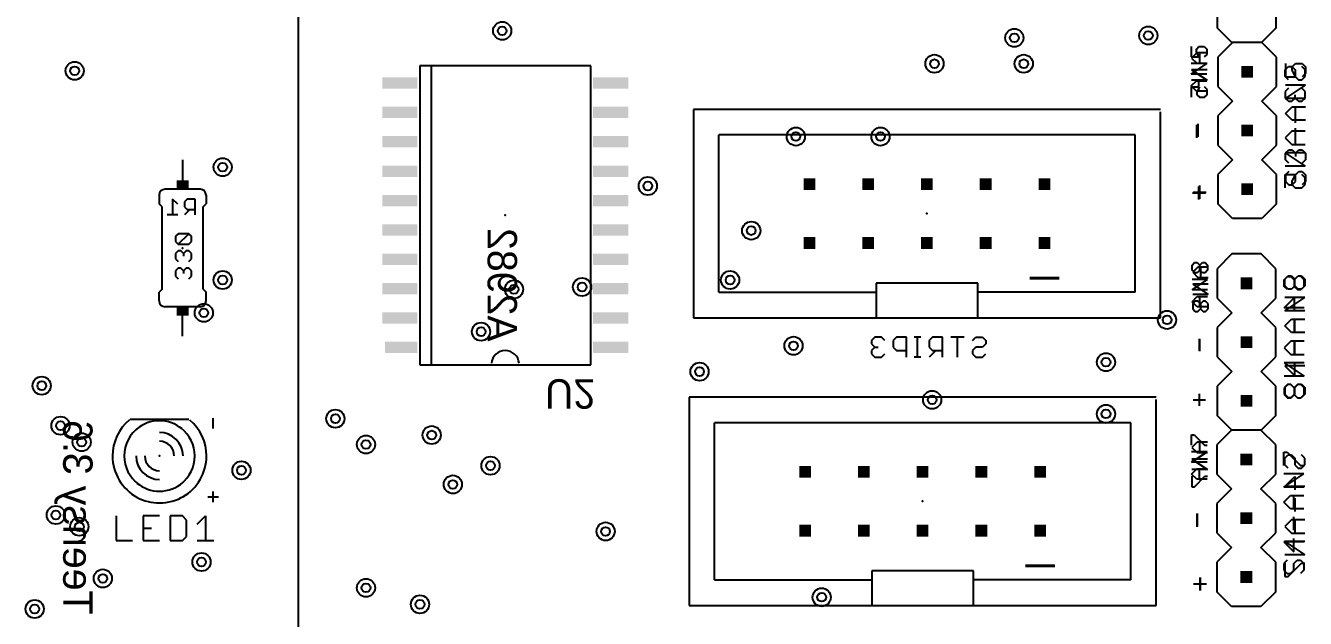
# Model space of a CAD drawing. Extents: x 0 to 100, y 1 to 103.
# Drawn here: x 44.2 to 99.6, y 41.9 to 67.5 of the extents above; entities that cross this region are included whole.
import ezdxf
from ezdxf.enums import TextEntityAlignment as Align

# ---------------------------------------------------------------- set-up
doc = ezdxf.new("R2010")
doc.units = 0
for name, color, linetype in [('18', 82, 'CONTINUOUS'), ('21', 253, 'CONTINUOUS'), ('22', 253, 'CONTINUOUS'), ('23', 7, 'CONTINUOUS'), ('24', 7, 'CONTINUOUS'), ('25', 253, 'CONTINUOUS'), ('26', 253, 'CONTINUOUS'), ('27', 253, 'CONTINUOUS'), ('28', 253, 'CONTINUOUS'), ('44', 253, 'CONTINUOUS'), ('51', 253, 'CONTINUOUS'), ('52', 253, 'CONTINUOUS')]:
    doc.layers.add(name, color=color, linetype=linetype)

# ---------------------------------------------------------------- blocks, each defined once
blk = doc.blocks.new('RECT')
blk.add_solid([(-0.5, -0.5), (0.5, -0.5), (-0.5, 0.5), (0.5, 0.5)])
blk = doc.blocks.new('ROUNDV')
blk.add_circle((0, 0), 0.5)

msp = doc.modelspace()

# ---------------------------------------------------------------- linework, layer by layer
at = {"layer": '21'}
for p, q in [((88.903, 56.5436), (87.633, 56.5436)), ((88.715, 44.107), (87.445, 44.107))]:
    msp.add_line(p, q, dxfattribs=at)
for centre, radius, start, end in [((50, 48.88), 2.032, 129.8072, 180.0003), ((50, 48.88), 2.032, 359.9989, 49.762), ((50, 48.88), 1.524, 125.5374, 179.9987), ((50, 48.88), 1.524, 0.0003, 52.1272), ((50, 48.8801), 2.032, 180.0017, 241.9286), ((50, 48.88), 1.524, 180, 233.1301), ((50, 48.88), 1.524, 307.8728, 359.9997), ((50, 48.8799), 2.032, 299.7464, 0.0016)]:
    msp.add_arc(centre, radius, start, end, dxfattribs=at)
at = {"layer": '22'}
for p, q in [((55.994, 78.369), (55.994, 17.409)), ((95.746, 68.661), (95.746, 67.391)), ((98.286, 67.391), (98.286, 68.661)), ((96.381, 66.756), (95.746, 67.391)), ((98.286, 67.391), (97.651, 66.756)), ((96.407, 66.761), (95.772, 66.126)), ((97.651, 66.756), (96.381, 66.756)), ((97.677, 66.761), (96.407, 66.761)), ((98.312, 66.126), (97.677, 66.761)), ((95.772, 66.126), (95.772, 64.856)), ((98.312, 64.856), (98.312, 66.126)), ((95.772, 64.856), (96.407, 64.221)), ((97.677, 64.221), (98.312, 64.856)), ((96.407, 64.221), (95.772, 63.586)), ((98.312, 63.586), (97.677, 64.221)), ((93.288, 63.8566), (73.088, 63.8566)), ((73.088, 63.8566), (73.088, 54.8566)), ((93.288, 54.8566), (93.288, 63.7566)), ((95.772, 63.586), (95.772, 62.316)), ((98.312, 62.316), (98.312, 63.586)), ((95.772, 62.316), (96.407, 61.681)), ((97.677, 61.681), (98.312, 62.316)), ((96.407, 61.681), (95.772, 61.046)), ((98.312, 61.046), (97.677, 61.681)), ((95.772, 61.046), (95.772, 59.776)), ((98.312, 59.776), (98.312, 61.046)), ((51.762, 60.41), (50.238, 60.41)), ((49.984, 60.156), (49.984, 59.775)), ((50.111, 59.648), (49.984, 59.775)), ((51.889, 59.648), (52.016, 59.775)), ((52.016, 60.156), (52.016, 59.775)), ((96.407, 59.141), (95.772, 59.776)), ((98.312, 59.776), (97.677, 59.141)), ((50.111, 56.092), (50.111, 59.648)), ((51.889, 56.092), (51.889, 59.648)), ((97.677, 59.141), (96.407, 59.141)), ((96.376, 57.612), (95.741, 56.977)), ((97.646, 57.612), (96.376, 57.612)), ((98.281, 56.977), (97.646, 57.612)), ((88.903, 56.5816), (87.633, 56.5816)), ((95.741, 56.977), (95.741, 55.707)), ((98.281, 55.707), (98.281, 56.977)), ((50.111, 56.092), (49.984, 55.965)), ((49.984, 55.584), (49.984, 55.965)), ((51.889, 56.092), (52.016, 55.965)), ((52.016, 55.584), (52.016, 55.965)), ((85.388, 56.3566), (80.988, 56.3566)), ((80.988, 56.3566), (80.988, 54.8566)), ((85.388, 54.8566), (85.388, 56.3566)), ((95.741, 55.707), (96.376, 55.072)), ((97.646, 55.072), (98.281, 55.707)), ((51.762, 55.33), (50.238, 55.33)), ((73.088, 54.8566), (80.988, 54.8566)), ((80.988, 54.8566), (85.388, 54.8566)), ((85.388, 54.8566), (93.288, 54.8566)), ((96.376, 55.072), (95.741, 54.437)), ((98.281, 54.437), (97.646, 55.072)), ((95.741, 54.437), (95.741, 53.167)), ((98.281, 53.167), (98.281, 54.437)), ((95.741, 53.167), (96.376, 52.532)), ((97.646, 52.532), (98.281, 53.167)), ((96.376, 52.532), (95.741, 51.897)), ((98.281, 51.897), (97.646, 52.532)), ((95.741, 51.897), (95.741, 50.627)), ((98.281, 50.627), (98.281, 51.897)), ((93.1, 51.42), (72.9, 51.42)), ((72.9, 51.42), (72.9, 42.42)), ((93.1, 42.42), (93.1, 51.32)), ((96.376, 49.992), (95.741, 50.627)), ((98.281, 50.627), (97.646, 49.992)), ((96.365, 49.999), (95.73, 49.364)), ((97.635, 49.999), (96.365, 49.999)), ((97.646, 49.992), (96.376, 49.992)), ((98.27, 49.364), (97.635, 49.999)), ((95.73, 49.364), (95.73, 48.094)), ((98.27, 48.094), (98.27, 49.364)), ((95.73, 48.094), (96.365, 47.459)), ((97.635, 47.459), (98.27, 48.094)), ((96.365, 47.459), (95.73, 46.824)), ((98.27, 46.824), (97.635, 47.459)), ((95.73, 46.824), (95.73, 45.554)), ((98.27, 45.554), (98.27, 46.824)), ((95.73, 45.554), (96.365, 44.919)), ((97.635, 44.919), (98.27, 45.554)), ((96.365, 44.919), (95.73, 44.284)), ((98.27, 44.284), (97.635, 44.919)), ((95.73, 44.284), (95.73, 43.014)), ((98.27, 43.014), (98.27, 44.284)), ((85.2, 43.92), (80.8, 43.92)), ((80.8, 43.92), (80.8, 42.42)), ((85.2, 42.42), (85.2, 43.92)), ((88.715, 44.145), (87.445, 44.145)), ((96.365, 42.379), (95.73, 43.014)), ((98.27, 43.014), (97.635, 42.379)), ((72.9, 42.42), (80.8, 42.42)), ((80.8, 42.42), (85.2, 42.42)), ((85.2, 42.42), (93.1, 42.42)), ((97.635, 42.379), (96.365, 42.379))]:
    msp.add_line(p, q, dxfattribs=at)
for centre, radius, start, end in [((50.238, 60.156), 0.254, 90, 180), ((51.762, 60.156), 0.254, 0, 90), ((50.238, 55.584), 0.254, 180, 270), ((51.762, 55.584), 0.254, 270, 0), ((64.9514, 52.8358), 0.6021, 4.7636, 175.2364)]:
    msp.add_arc(centre, radius, start, end, dxfattribs=at)
at = {"layer": '23'}
msp.add_point((50, 48.88), dxfattribs=at)
at = {"layer": '24'}
for p in [(97.042, 60.411), (64.9514, 59.2858), (83.188, 59.3566), (51, 57.87), (97.011, 51.262), (83, 46.92), (97, 43.649)]:
    msp.add_point(p, dxfattribs=at)
at = {"layer": '25'}
for p, q in [((48.1236, 46.2893), (48.1236, 45.2216)), ((50.0048, 46.2893), (49.293, 46.2893)), ((49.293, 46.2893), (49.293, 45.2216)), ((50.4624, 46.2893), (50.4624, 45.2216)), ((50.9963, 46.2893), (50.4624, 46.2893)), ((51.1742, 46.1114), (50.9963, 46.2893)), ((51.1742, 45.3996), (51.1742, 46.1114)), ((51.6318, 45.9334), (51.9877, 46.2893)), ((51.9877, 46.2893), (51.9877, 45.2216)), ((49.293, 45.7555), (49.6489, 45.7555)), ((50.9963, 45.2216), (51.1742, 45.3996)), ((48.1236, 45.2216), (48.8354, 45.2216)), ((49.293, 45.2216), (50.0048, 45.2216)), ((50.4624, 45.2216), (50.9963, 45.2216)), ((51.6318, 45.2216), (52.3436, 45.2216))]:
    msp.add_line(p, q, dxfattribs=at)
at = {"layer": '26'}
for p, q in [((98.6877, 65.5789), (98.8317, 65.723)), ((98.6877, 65.2908), (98.6877, 65.5789)), ((98.8317, 65.723), (98.9758, 65.723)), ((98.9758, 65.723), (99.1198, 65.5789)), ((99.1198, 65.5789), (99.1198, 65.2908)), ((99.552, 65.5789), (99.4079, 65.723)), ((99.552, 65.2908), (99.552, 65.5789)), ((98.8317, 65.1468), (98.6877, 65.2908)), ((98.8317, 64.7875), (98.6877, 64.6434)), ((99.1198, 65.2908), (99.2639, 65.1468)), ((99.2639, 65.1468), (99.4079, 65.1468)), ((99.4079, 65.1468), (99.552, 65.2908)), ((99.552, 64.6434), (99.4079, 64.7875)), ((98.6877, 64.6434), (98.6877, 64.3553)), ((98.6877, 64.3553), (98.8317, 64.2113)), ((98.8317, 64.2113), (98.9758, 64.2113)), ((98.9758, 64.2113), (99.1198, 64.3553)), ((99.1198, 64.3553), (99.1198, 64.4994)), ((99.1198, 64.3553), (99.2639, 64.2113)), ((99.2639, 64.2113), (99.4079, 64.2113)), ((99.4079, 64.2113), (99.552, 64.3553)), ((99.552, 64.3553), (99.552, 64.6434)), ((99.1198, 63.852), (99.1198, 63.2757)), ((98.9758, 62.9164), (98.6877, 62.6283)), ((98.6877, 62.6283), (98.9758, 62.3402)), ((99.552, 62.9164), (98.9758, 62.9164)), ((99.1198, 62.9164), (99.1198, 62.3402)), ((98.9758, 62.3402), (99.552, 62.3402)), ((99.552, 61.9809), (98.6877, 61.9809)), ((98.6877, 61.9809), (99.552, 61.4047)), ((99.552, 61.4047), (98.6877, 61.4047)), ((98.6877, 60.4692), (98.6877, 61.0454)), ((98.6877, 61.0454), (99.1198, 61.0454)), ((99.1198, 61.0454), (98.9758, 60.7573)), ((99.552, 60.9014), (99.4079, 61.0454)), ((99.552, 60.6132), (99.552, 60.9014)), ((98.9758, 60.7573), (98.9758, 60.6132)), ((98.9758, 60.6132), (99.1198, 60.4692)), ((99.1198, 60.4692), (99.4079, 60.4692)), ((99.4079, 60.4692), (99.552, 60.6132)), ((50.7959, 59.7593), (50.5671, 59.9881)), ((50.5671, 59.9881), (50.5671, 59.3017)), ((51.2011, 59.9881), (51.0867, 59.8737)), ((51.0867, 59.8737), (51.0867, 59.6449)), ((51.5443, 59.9881), (51.2011, 59.9881)), ((51.5443, 59.3017), (51.5443, 59.9881)), ((50.7959, 59.3017), (50.3383, 59.3017)), ((51.0867, 59.6449), (51.2011, 59.5305)), ((51.3155, 59.5305), (51.0867, 59.3017)), ((51.2011, 59.5305), (51.5443, 59.5305)), ((98.6397, 56.5019), (98.7837, 56.646)), ((98.6397, 56.2138), (98.6397, 56.5019)), ((98.7837, 56.646), (98.9278, 56.646)), ((98.9278, 56.646), (99.0718, 56.5019)), ((99.0718, 56.5019), (99.0718, 56.2138)), ((99.504, 56.5019), (99.3599, 56.646)), ((99.504, 56.2138), (99.504, 56.5019)), ((98.7837, 56.0698), (98.6397, 56.2138)), ((99.0718, 56.2138), (99.2159, 56.0698)), ((99.2159, 56.0698), (99.3599, 56.0698)), ((99.3599, 56.0698), (99.504, 56.2138)), ((98.6397, 55.2783), (99.0718, 55.7105)), ((99.0718, 55.7105), (99.0718, 55.1343)), ((99.504, 55.2783), (98.6397, 55.2783)), ((99.0718, 54.775), (99.0718, 54.1987)), ((80.9331, 54.0232), (80.7891, 53.8791)), ((80.7891, 53.8791), (80.7891, 53.7351)), ((80.7891, 53.7351), (80.9331, 53.591)), ((81.2212, 54.0232), (80.9331, 54.0232)), ((81.3653, 53.8791), (81.2212, 54.0232)), ((81.8686, 54.0232), (81.7246, 53.8791)), ((81.7246, 53.8791), (81.7246, 53.591)), ((82.3008, 54.0232), (81.8686, 54.0232)), ((82.3008, 53.1588), (82.3008, 54.0232)), ((82.9245, 54.0232), (82.6364, 54.0232)), ((82.7804, 53.1588), (82.7804, 54.0232)), ((83.4278, 54.0232), (83.2838, 53.8791)), ((83.2838, 53.8791), (83.2838, 53.591)), ((83.86, 54.0232), (83.4278, 54.0232)), ((83.86, 53.1588), (83.86, 54.0232)), ((84.7955, 54.0232), (84.2193, 54.0232)), ((84.5074, 53.1588), (84.5074, 54.0232)), ((85.1548, 53.8791), (85.2989, 54.0232)), ((85.2989, 54.0232), (85.587, 54.0232)), ((85.587, 54.0232), (85.731, 53.8791)), ((85.731, 53.7351), (85.587, 53.591)), ((85.731, 53.8791), (85.731, 53.7351)), ((98.9278, 53.8394), (98.6397, 53.5513)), ((99.504, 53.8394), (98.9278, 53.8394)), ((99.0718, 53.8394), (99.0718, 53.2632)), ((80.9331, 53.591), (80.7891, 53.447)), ((80.7891, 53.447), (80.7891, 53.3029)), ((80.7891, 53.3029), (80.9331, 53.1588)), ((80.9331, 53.591), (81.0772, 53.591)), ((80.9331, 53.1588), (81.2212, 53.1588)), ((81.2212, 53.1588), (81.3653, 53.3029)), ((81.7246, 53.591), (81.8686, 53.447)), ((81.8686, 53.447), (82.3008, 53.447)), ((82.9245, 53.1588), (82.6364, 53.1588)), ((83.2838, 53.591), (83.4278, 53.447)), ((83.5719, 53.447), (83.2838, 53.1588)), ((83.4278, 53.447), (83.86, 53.447)), ((85.2989, 53.591), (85.1548, 53.447)), ((85.1548, 53.447), (85.1548, 53.3029)), ((85.1548, 53.3029), (85.2989, 53.1588)), ((85.587, 53.591), (85.2989, 53.591)), ((85.2989, 53.1588), (85.587, 53.1588)), ((85.587, 53.1588), (85.731, 53.3029)), ((98.6397, 53.5513), (98.9278, 53.2632)), ((98.9278, 53.2632), (99.504, 53.2632)), ((99.504, 52.9039), (98.6397, 52.9039)), ((98.6397, 52.9039), (99.504, 52.3277)), ((99.504, 52.3277), (98.6397, 52.3277)), ((98.7837, 51.9684), (98.6397, 51.8244)), ((98.6397, 51.8244), (98.6397, 51.5362)), ((98.6397, 51.5362), (98.7837, 51.3922)), ((98.9278, 51.9684), (98.7837, 51.9684)), ((99.0718, 51.8244), (98.9278, 51.9684)), ((98.9278, 51.3922), (99.0718, 51.5362)), ((99.2159, 51.9684), (99.0718, 51.8244)), ((99.0718, 51.8244), (99.0718, 51.5362)), ((99.0718, 51.5362), (99.2159, 51.3922)), ((99.3599, 51.9684), (99.2159, 51.9684)), ((99.504, 51.8244), (99.3599, 51.9684)), ((99.3599, 51.3922), (99.504, 51.5362)), ((99.504, 51.5362), (99.504, 51.8244)), ((98.7837, 51.3922), (98.9278, 51.3922)), ((99.2159, 51.3922), (99.3599, 51.3922)), ((98.6597, 48.7799), (98.8037, 48.924)), ((98.6597, 48.4918), (98.6597, 48.7799)), ((98.8037, 48.924), (98.9478, 48.924)), ((98.9478, 48.924), (99.0918, 48.7799)), ((99.0918, 48.7799), (99.0918, 48.4918)), ((99.524, 48.7799), (99.3799, 48.924)), ((99.524, 48.4918), (99.524, 48.7799)), ((98.8037, 48.3478), (98.6597, 48.4918)), ((99.0918, 48.4918), (99.2359, 48.3478)), ((99.2359, 48.3478), (99.3799, 48.3478)), ((99.3799, 48.3478), (99.524, 48.4918)), ((98.6597, 47.5563), (99.0918, 47.9885)), ((99.0918, 47.9885), (99.0918, 47.4123)), ((99.524, 47.5563), (98.6597, 47.5563)), ((99.0918, 47.053), (99.0918, 46.4767)), ((98.9478, 46.1174), (98.6597, 45.8293)), ((99.524, 46.1174), (98.9478, 46.1174)), ((99.0918, 46.1174), (99.0918, 45.5412)), ((98.6597, 45.8293), (98.9478, 45.5412)), ((98.9478, 45.5412), (99.524, 45.5412)), ((99.524, 45.1819), (98.6597, 45.1819)), ((98.6597, 45.1819), (99.524, 44.6057)), ((99.524, 44.6057), (98.6597, 44.6057)), ((98.6597, 44.2464), (98.6597, 43.6702)), ((98.8037, 43.6702), (99.3799, 44.2464)), ((99.3799, 44.2464), (99.524, 44.2464)), ((98.6597, 43.6702), (98.8037, 43.6702))]:
    msp.add_line(p, q, dxfattribs=at)
at = {"layer": '27'}
for p, q in [((94.6149, 66.5768), (94.6149, 66.1278)), ((94.8394, 66.4645), (94.9517, 66.5768)), ((94.8394, 66.3523), (94.8394, 66.4645)), ((94.9517, 66.5768), (95.1762, 66.5768)), ((95.1762, 66.5768), (95.2885, 66.4645)), ((95.2885, 66.4645), (95.2885, 66.24)), ((94.6149, 66.1278), (94.9517, 66.1278)), ((94.9517, 66.1278), (94.8394, 66.3523)), ((95.2885, 66.24), (95.1762, 66.1278)), ((94.6149, 65.3911), (95.2885, 65.8402)), ((95.2885, 65.8402), (94.6149, 65.8402)), ((95.2885, 65.3911), (94.6149, 65.3911)), ((98.6915, 65.851), (98.6915, 65.2748)), ((98.9796, 65.707), (99.1236, 65.851)), ((98.9796, 65.5629), (98.9796, 65.707)), ((99.1236, 65.2748), (98.9796, 65.5629)), ((99.1236, 65.851), (99.4117, 65.851)), ((99.4117, 65.851), (99.5558, 65.707)), ((99.5558, 65.4189), (99.4117, 65.2748)), ((99.5558, 65.707), (99.5558, 65.4189)), ((94.6149, 64.879), (94.8394, 65.1035)), ((94.8394, 64.6545), (94.6149, 64.879)), ((94.8394, 65.1035), (95.2885, 65.1035)), ((94.9517, 64.6545), (94.9517, 65.1035)), ((98.6915, 65.2748), (99.1236, 65.2748)), ((98.6915, 64.3393), (99.5558, 64.9155)), ((99.5558, 64.9155), (98.6915, 64.9155)), ((95.2885, 64.6545), (94.8394, 64.6545)), ((99.5558, 64.3393), (98.6915, 64.3393)), ((98.6915, 63.6919), (98.9796, 63.98)), ((98.9796, 63.4038), (98.6915, 63.6919)), ((98.9796, 63.98), (99.5558, 63.98)), ((99.1236, 63.4038), (99.1236, 63.98)), ((94.9116, 62.6772), (94.9116, 63.2428)), ((99.5558, 63.4038), (98.9796, 63.4038)), ((99.1236, 62.4682), (99.1236, 63.0445)), ((98.6915, 61.9649), (98.8355, 62.1089)), ((98.8355, 62.1089), (98.9796, 62.1089)), ((98.9796, 62.1089), (99.1236, 61.9649)), ((99.1236, 61.9649), (99.2677, 62.1089)), ((99.2677, 62.1089), (99.4117, 62.1089)), ((99.4117, 62.1089), (99.5558, 61.9649)), ((98.6915, 61.6768), (98.6915, 61.9649)), ((98.8355, 61.5327), (98.6915, 61.6768)), ((99.1236, 61.9649), (99.1236, 61.8208)), ((99.5558, 61.6768), (99.4117, 61.5327)), ((99.5558, 61.9649), (99.5558, 61.6768)), ((98.8355, 61.1734), (98.6915, 61.0294)), ((98.6915, 61.0294), (98.6915, 60.7413)), ((99.1236, 61.0294), (99.2677, 61.1734)), ((99.1236, 60.7413), (99.1236, 61.0294)), ((99.2677, 61.1734), (99.4117, 61.1734)), ((99.4117, 61.1734), (99.5558, 61.0294)), ((99.5558, 61.0294), (99.5558, 60.7413)), ((94.9516, 59.9672), (94.9516, 60.5328)), ((98.6915, 60.7413), (98.8355, 60.5972)), ((98.8355, 60.5972), (98.9796, 60.5972)), ((98.9796, 60.5972), (99.1236, 60.7413)), ((99.5558, 60.7413), (99.4117, 60.5972)), ((94.6689, 60.25), (95.2344, 60.25)), ((94.6539, 57.1355), (94.7662, 57.2478)), ((94.6539, 56.911), (94.6539, 57.1355)), ((94.7662, 57.2478), (94.8785, 57.2478)), ((94.8785, 57.2478), (94.9907, 57.1355)), ((94.9907, 57.1355), (95.103, 57.2478)), ((94.9907, 56.911), (94.9907, 57.1355)), ((95.103, 57.2478), (95.2152, 57.2478)), ((95.2152, 57.2478), (95.3275, 57.1355)), ((95.3275, 57.1355), (95.3275, 56.911)), ((94.7662, 56.7988), (94.6539, 56.911)), ((94.6539, 56.0621), (95.3275, 56.5112)), ((95.3275, 56.5112), (94.6539, 56.5112)), ((94.8785, 56.7988), (94.7662, 56.7988)), ((94.9907, 56.911), (94.8785, 56.7988)), ((95.103, 56.7988), (94.9907, 56.911)), ((95.2152, 56.7988), (95.103, 56.7988)), ((95.3275, 56.911), (95.2152, 56.7988)), ((98.6705, 56.518), (98.8145, 56.662)), ((98.6705, 56.2299), (98.6705, 56.518)), ((98.8145, 56.662), (98.9586, 56.662)), ((98.9586, 56.662), (99.1026, 56.518)), ((99.1026, 56.518), (99.2467, 56.662)), ((99.1026, 56.2299), (99.1026, 56.518)), ((99.2467, 56.662), (99.3907, 56.662)), ((99.3907, 56.662), (99.5348, 56.518)), ((99.5348, 56.518), (99.5348, 56.2299)), ((95.3275, 56.0621), (94.6539, 56.0621)), ((98.8145, 56.0858), (98.6705, 56.2299)), ((98.9586, 56.0858), (98.8145, 56.0858)), ((99.1026, 56.2299), (98.9586, 56.0858)), ((99.2467, 56.0858), (99.1026, 56.2299)), ((99.3907, 56.0858), (99.2467, 56.0858)), ((99.5348, 56.2299), (99.3907, 56.0858)), ((94.6539, 55.55), (94.8785, 55.7746)), ((94.8785, 55.3255), (94.6539, 55.55)), ((94.8785, 55.7746), (95.3275, 55.7746)), ((94.9907, 55.3255), (94.9907, 55.7746)), ((98.6705, 55.1503), (99.5348, 55.7265)), ((99.5348, 55.7265), (98.6705, 55.7265)), ((95.3275, 55.3255), (94.8785, 55.3255)), ((99.5348, 55.1503), (98.6705, 55.1503)), ((98.6705, 54.5029), (98.9586, 54.791)), ((98.9586, 54.2148), (98.6705, 54.5029)), ((98.9586, 54.791), (99.5348, 54.791)), ((99.1026, 54.2148), (99.1026, 54.791)), ((94.9707, 53.4255), (94.9707, 53.9413)), ((99.5348, 54.2148), (98.9586, 54.2148)), ((99.1026, 53.2792), (99.1026, 53.8555)), ((99.5348, 52.7759), (98.6705, 52.7759)), ((98.6705, 52.7759), (99.1026, 52.3437)), ((99.1026, 52.3437), (99.1026, 52.9199)), ((94.9807, 51.0555), (94.9807, 51.5713)), ((98.8145, 51.9844), (98.6705, 51.8404)), ((98.6705, 51.8404), (98.6705, 51.5523)), ((98.6705, 51.5523), (98.8145, 51.4082)), ((98.9586, 51.4082), (99.1026, 51.5523)), ((99.1026, 51.8404), (99.2467, 51.9844)), ((99.1026, 51.5523), (99.1026, 51.8404)), ((99.2467, 51.9844), (99.3907, 51.9844)), ((99.3907, 51.9844), (99.5348, 51.8404)), ((99.5348, 51.5523), (99.3907, 51.4082)), ((99.5348, 51.8404), (99.5348, 51.5523)), ((94.7228, 51.3134), (95.2386, 51.3134)), ((98.8145, 51.4082), (98.9586, 51.4082)), ((52.3133, 50.0635), (52.3133, 50.5211)), ((94.6329, 49.3458), (94.6329, 49.7948)), ((94.6329, 49.7948), (94.7452, 49.7948)), ((94.7452, 49.7948), (95.1942, 49.3458)), ((95.1942, 49.3458), (95.3065, 49.3458)), ((94.6329, 48.6091), (95.3065, 49.0582)), ((95.3065, 49.0582), (94.6329, 49.0582)), ((98.6195, 48.4728), (98.6195, 49.049)), ((98.6195, 49.049), (98.7635, 49.049)), ((98.7635, 49.049), (99.3397, 48.4728)), ((95.3065, 48.6091), (94.6329, 48.6091)), ((94.6329, 48.097), (94.8575, 48.3216)), ((94.8575, 48.3216), (95.3065, 48.3216)), ((94.9697, 47.8725), (94.9697, 48.3216)), ((99.3397, 48.4728), (99.4838, 48.4728)), ((94.8575, 47.8725), (94.6329, 48.097)), ((95.3065, 47.8725), (94.8575, 47.8725)), ((98.6195, 47.5373), (99.4838, 48.1135)), ((99.4838, 48.1135), (98.6195, 48.1135)), ((52.0945, 47.1123), (52.5521, 47.1123)), ((52.3233, 46.8835), (52.3233, 47.3411)), ((99.4838, 47.5373), (98.6195, 47.5373)), ((98.6195, 46.8899), (98.9076, 47.178)), ((98.9076, 47.178), (99.4838, 47.178)), ((99.0516, 46.6018), (99.0516, 47.178)), ((98.9076, 46.6018), (98.6195, 46.8899)), ((99.4838, 46.6018), (98.9076, 46.6018)), ((94.8796, 45.8152), (94.8796, 46.3807)), ((99.0516, 45.6662), (99.0516, 46.2425)), ((99.4838, 45.1629), (98.6195, 45.1629)), ((98.6195, 45.1629), (99.0516, 44.7307)), ((99.0516, 44.7307), (99.0516, 45.3069)), ((98.7635, 44.3714), (98.6195, 44.2274)), ((99.0516, 44.2274), (99.1957, 44.3714)), ((99.1957, 44.3714), (99.3397, 44.3714)), ((99.3397, 44.3714), (99.4838, 44.2274)), ((98.6195, 44.2274), (98.6195, 43.9393)), ((98.6195, 43.9393), (98.7635, 43.7952)), ((98.7635, 43.7952), (98.9076, 43.7952)), ((98.9076, 43.7952), (99.0516, 43.9393)), ((99.0516, 43.9393), (99.0516, 44.2274)), ((99.4838, 43.9393), (99.3397, 43.7952)), ((99.4838, 44.2274), (99.4838, 43.9393)), ((94.7169, 43.348), (95.2824, 43.348)), ((94.9996, 43.0652), (94.9996, 43.6307))]:
    msp.add_line(p, q, dxfattribs=at)
at = {"layer": '28'}
for p, q in [((94.8595, 66.3075), (94.6349, 66.083)), ((94.6349, 66.083), (94.8595, 65.8585)), ((95.3085, 66.3075), (94.8595, 66.3075)), ((94.9717, 66.3075), (94.9717, 65.8585)), ((95.3085, 65.5709), (94.6349, 65.5709)), ((94.6349, 65.5709), (95.3085, 65.1218)), ((94.8595, 65.8585), (95.3085, 65.8585)), ((95.3085, 65.1218), (94.6349, 65.1218)), ((94.6349, 64.3852), (94.6349, 64.8342)), ((94.6349, 64.8342), (94.9717, 64.8342)), ((94.9717, 64.8342), (94.8595, 64.6097)), ((95.3085, 64.722), (95.1962, 64.8342)), ((94.8595, 64.6097), (94.8595, 64.4975)), ((94.8595, 64.4975), (94.9717, 64.3852)), ((94.9717, 64.3852), (95.1962, 64.3852)), ((95.1962, 64.3852), (95.3085, 64.4975)), ((95.3085, 64.4975), (95.3085, 64.722)), ((94.8516, 63.1948), (94.8516, 62.6293)), ((94.9816, 60.5668), (94.9816, 60.0013)), ((94.6989, 60.284), (95.2644, 60.284)), ((50.8079, 58.4899), (50.6935, 58.3755)), ((50.6935, 58.3755), (50.6935, 58.1467)), ((50.6935, 58.1467), (50.8079, 58.0323)), ((51.2655, 58.4899), (50.8079, 58.4899)), ((50.8079, 58.0323), (51.2655, 58.4899)), ((51.3799, 58.3755), (51.2655, 58.4899)), ((51.2655, 58.0323), (51.3799, 58.1467)), ((51.3799, 58.1467), (51.3799, 58.3755)), ((50.8079, 57.7415), (50.6935, 57.6271)), ((50.6935, 57.6271), (50.6935, 57.3983)), ((50.8079, 58.0323), (51.2655, 58.0323)), ((50.9223, 57.7415), (50.8079, 57.7415)), ((51.0367, 57.6271), (50.9223, 57.7415)), ((51.1511, 57.7415), (51.0367, 57.6271)), ((51.0367, 57.6271), (51.0367, 57.5127)), ((51.2655, 57.7415), (51.1511, 57.7415)), ((51.3799, 57.6271), (51.2655, 57.7415)), ((51.3799, 57.3983), (51.3799, 57.6271)), ((50.6935, 57.3983), (50.8079, 57.2839)), ((51.2655, 57.2839), (51.3799, 57.3983)), ((94.9055, 57.0445), (94.6809, 56.82)), ((95.3545, 57.0445), (94.9055, 57.0445)), ((95.0177, 57.0445), (95.0177, 56.5954)), ((50.8079, 56.9931), (50.6935, 56.8787)), ((50.6935, 56.8787), (50.6935, 56.6499)), ((50.6935, 56.6499), (50.8079, 56.5355)), ((50.9223, 56.9931), (50.8079, 56.9931)), ((51.0367, 56.8787), (50.9223, 56.9931)), ((51.1511, 56.9931), (51.0367, 56.8787)), ((51.0367, 56.8787), (51.0367, 56.7643)), ((51.2655, 56.9931), (51.1511, 56.9931)), ((51.3799, 56.8787), (51.2655, 56.9931)), ((51.2655, 56.5355), (51.3799, 56.6499)), ((51.3799, 56.6499), (51.3799, 56.8787)), ((94.6809, 56.82), (94.9055, 56.5954)), ((94.9055, 56.5954), (95.3545, 56.5954)), ((95.3545, 56.3079), (94.6809, 56.3079)), ((94.6809, 56.3079), (95.3545, 55.8588)), ((95.3545, 55.8588), (94.6809, 55.8588)), ((94.7932, 55.5712), (94.6809, 55.459)), ((94.6809, 55.459), (94.6809, 55.2345)), ((94.9055, 55.5712), (94.7932, 55.5712)), ((95.0177, 55.459), (94.9055, 55.5712)), ((95.13, 55.5712), (95.0177, 55.459)), ((95.0177, 55.459), (95.0177, 55.2345)), ((95.2422, 55.5712), (95.13, 55.5712)), ((95.3545, 55.459), (95.2422, 55.5712)), ((95.3545, 55.2345), (95.3545, 55.459)), ((94.6809, 55.2345), (94.7932, 55.1222)), ((94.7932, 55.1222), (94.9055, 55.1222)), ((94.9055, 55.1222), (95.0177, 55.2345)), ((95.0177, 55.2345), (95.13, 55.1222)), ((95.13, 55.1222), (95.2422, 55.1222)), ((95.2422, 55.1222), (95.3545, 55.2345)), ((94.9757, 53.9275), (94.9757, 53.4117)), ((94.9547, 51.5595), (94.9547, 51.0437)), ((94.6968, 51.3016), (95.2126, 51.3016)), ((94.8695, 49.4745), (94.6449, 49.25)), ((95.3185, 49.4745), (94.8695, 49.4745)), ((94.9817, 49.4745), (94.9817, 49.0254)), ((94.6449, 49.25), (94.8695, 49.0254)), ((95.3185, 48.7379), (94.6449, 48.7379)), ((94.6449, 48.7379), (95.3185, 48.2888)), ((94.8695, 49.0254), (95.3185, 49.0254)), ((95.3185, 48.2888), (94.6449, 48.2888)), ((94.6449, 48.0012), (94.6449, 47.5522)), ((94.7572, 47.5522), (95.2062, 48.0012)), ((95.2062, 48.0012), (95.3185, 48.0012)), ((94.6449, 47.5522), (94.7572, 47.5522)), ((94.8786, 46.3938), (94.8786, 45.8283)), ((94.7179, 43.348), (95.2834, 43.348)), ((95.0006, 43.6308), (95.0006, 43.0652))]:
    msp.add_line(p, q, dxfattribs=at)
at = {"layer": '44'}
for centre in [(64.8208, 67.2592), (86.9696, 66.9544), (92.7608, 67.056), (83.5152, 65.8368), (87.376, 65.8368), (46.3296, 65.532), (77.5208, 62.6872), (81.1784, 62.6872), (52.7304, 61.3664), (71.12, 60.5536), (75.5904, 58.6232), (52.7304, 56.4896), (74.676, 56.4896), (65.3288, 56.0832), (68.2752, 56.1848), (51.9176, 55.0672), (93.5736, 54.7624), (63.9064, 54.2544), (77.4192, 53.6448), (73.3552, 52.5272), (90.932, 52.9336), (44.9072, 51.9176), (83.4136, 51.308), (45.72, 50.1904), (57.6072, 50.4952), (90.932, 50.6984), (61.7728, 49.784), (46.6344, 49.4792), (58.928, 49.3776), (53.5432, 48.26), (64.3128, 48.4632), (62.6872, 47.6504), (45.5168, 46.3296), (46.5328, 45.8216), (69.2912, 45.6184), (51.816, 44.2976), (47.5488, 43.5864), (58.928, 43.18), (61.2648, 42.4688), (78.6384, 42.7736), (44.6024, 42.2656)]:
    msp.add_circle(centre, 0.1905, dxfattribs=at)
at = {"layer": '51'}
msp.add_line((51.27, 50.4548), (48.73, 50.4548), dxfattribs=at)
for centre, radius, start, end in [((50, 48.88), 1.524, 90.0005, 130.6017), ((50, 48.88), 1.524, 50.1962, 89.9998), ((50, 48.88), 1.016, 0, 90), ((50, 48.88), 0.635, 0, 90), ((50, 48.88), 1.016, 180, 270), ((50, 48.88), 0.635, 180, 270), ((50, 48.88), 1.524, 230.1962, 269.9998), ((50.0001, 48.88), 1.524, 269.9976, 311.6308), ((50, 48.88), 2.032, 241.6982, 269.9999), ((50.0001, 48.88), 2.032, 269.9977, 301.6059)]:
    msp.add_arc(centre, radius, start, end, dxfattribs=at)
at = {"layer": '52'}
for p, q in [((61.2514, 65.7458), (61.2514, 52.8258)), ((61.7514, 65.7458), (61.2514, 65.7458)), ((61.7514, 65.7458), (61.7514, 52.8258)), ((68.6514, 65.7458), (61.7514, 65.7458)), ((68.6514, 52.8258), (68.6514, 65.7458)), ((92.188, 62.7566), (74.188, 62.7566)), ((74.188, 55.9566), (74.188, 62.7566)), ((92.188, 55.9566), (92.188, 62.7566)), ((51, 61.68), (51, 60.791)), ((74.188, 55.9566), (80.988, 55.9566)), ((92.188, 55.9566), (85.388, 55.9566)), ((51, 54.06), (51, 54.949)), ((61.2514, 52.8258), (61.7514, 52.8258)), ((61.7514, 52.8258), (68.6514, 52.8258)), ((92, 50.32), (74, 50.32)), ((74, 43.52), (74, 50.32)), ((92, 43.52), (92, 50.32)), ((74, 43.52), (80.8, 43.52)), ((92, 43.52), (85.2, 43.52))]:
    msp.add_line(p, q, dxfattribs=at)

# ---------------------------------------------------------------- block references
at = {"layer": '18', "xscale": 0.7874, "yscale": 0.7874}
for p in [(64.8208, 67.2592), (86.9696, 66.9544), (92.7608, 67.056), (46.3296, 65.532), (83.5152, 65.8368), (87.376, 65.8368), (77.5208, 62.6872), (81.1784, 62.6872), (52.7304, 61.3664), (71.12, 60.5536), (75.5904, 58.6232), (52.7304, 56.4896), (65.3288, 56.0832), (68.2752, 56.1848), (74.676, 56.4896), (51.9176, 55.0672), (93.5736, 54.7624), (63.9064, 54.2544), (77.4192, 53.6448), (90.932, 52.9336), (73.3552, 52.5272), (44.9072, 51.9176), (83.4136, 51.308), (90.932, 50.6984), (45.72, 50.1904), (57.6072, 50.4952), (46.6344, 49.4792), (61.7728, 49.784), (58.928, 49.3776), (64.3128, 48.4632), (53.5432, 48.26), (62.6872, 47.6504), (45.5168, 46.3296), (46.5328, 45.8216), (69.2912, 45.6184), (51.816, 44.2976), (47.5488, 43.5864), (58.928, 43.18), (44.6024, 42.2656), (61.2648, 42.4688), (78.6384, 42.7736)]:
    msp.add_blockref('ROUNDV', p, dxfattribs=at)
at = {"layer": '22', "xscale": 0.381, "yscale": 0.508, "rotation": 270}
for p in [(51, 60.6005), (51, 55.1395)]:
    msp.add_blockref('RECT', p, dxfattribs=at)
at = {"layer": '52'}
for p, xscale, yscale, rotation in [((97.042, 65.491), 0.508, 0.508, 90), ((60.3914, 65.0008), 0.49, 1.52, 90), ((69.5114, 65.0008), 0.49, 1.52, 90), ((60.3914, 63.7308), 0.49, 1.52, 90), ((69.5114, 63.7308), 0.49, 1.52, 90), ((97.042, 62.951), 0.508, 0.508, 90), ((60.3914, 62.4608), 0.49, 1.52, 90), ((69.5114, 62.4608), 0.49, 1.52, 90), ((60.3914, 61.1908), 0.49, 1.52, 90), ((69.5114, 61.1908), 0.49, 1.52, 90), ((78.108, 60.6266), 0.508, 0.508, 180), ((80.648, 60.6266), 0.508, 0.508, 180), ((80.648, 60.6266), 0.508, 0.508, 180), ((83.188, 60.6266), 0.508, 0.508, 180), ((85.728, 60.6266), 0.508, 0.508, 180), ((88.268, 60.6266), 0.508, 0.508, 180), ((97.042, 60.411), 0.508, 0.508, 90), ((60.3914, 59.9208), 0.49, 1.52, 90), ((69.5114, 59.9208), 0.49, 1.52, 90), ((60.3914, 58.6508), 0.49, 1.52, 90), ((69.5114, 58.6508), 0.49, 1.52, 90), ((78.108, 58.0866), 0.508, 0.508, 180), ((80.648, 58.0866), 0.508, 0.508, 180), ((80.648, 58.0866), 0.508, 0.508, 180), ((83.188, 58.0866), 0.508, 0.508, 180), ((85.728, 58.0866), 0.508, 0.508, 180), ((88.268, 58.0866), 0.508, 0.508, 180), ((60.3914, 57.3808), 0.49, 1.52, 90), ((69.5114, 57.3808), 0.49, 1.52, 90), ((97.011, 56.342), 0.508, 0.508, 90), ((60.3914, 56.1108), 0.49, 1.52, 90), ((69.5114, 56.1108), 0.49, 1.52, 90), ((60.3914, 54.8408), 0.49, 1.52, 90), ((69.5114, 54.8408), 0.49, 1.52, 90), ((60.4514, 53.5708), 0.49, 1.4, 90), ((69.5114, 53.5708), 0.49, 1.52, 90), ((97.011, 53.802), 0.508, 0.508, 90), ((97.011, 51.262), 0.508, 0.508, 90), ((97, 48.729), 0.508, 0.508, 90), ((77.92, 48.19), 0.508, 0.508, 180), ((80.46, 48.19), 0.508, 0.508, 180), ((80.46, 48.19), 0.508, 0.508, 180), ((83, 48.19), 0.508, 0.508, 180), ((85.54, 48.19), 0.508, 0.508, 180), ((88.08, 48.19), 0.508, 0.508, 180), ((97, 46.189), 0.508, 0.508, 90), ((77.92, 45.65), 0.508, 0.508, 180), ((80.46, 45.65), 0.508, 0.508, 180), ((80.46, 45.65), 0.508, 0.508, 180), ((83, 45.65), 0.508, 0.508, 180), ((85.54, 45.65), 0.508, 0.508, 180), ((88.08, 45.65), 0.508, 0.508, 180), ((97, 43.649), 0.508, 0.508, 90)]:
    msp.add_blockref('RECT', p, dxfattribs=dict(at, xscale=xscale, yscale=yscale, rotation=rotation))

# ---------------------------------------------------------------- texts
at = {"layer": '22', "text_generation_flag": 2}
msp.add_text('Teensy 3.6', height=1.27, rotation=270, dxfattribs=at).set_placement((47.104, 50.429), align=Align.TOP_RIGHT)
at = {"layer": '26', "text_generation_flag": 2}
msp.add_text('U2', height=1.27, rotation=180, dxfattribs=at).set_placement((66.6684, 52.1978))
at = {"layer": '28', "text_generation_flag": 2}
msp.add_text('A2982', height=1.27, rotation=270, dxfattribs=at).set_placement((64.1894, 53.8248))

doc.saveas('drawing.dxf')
